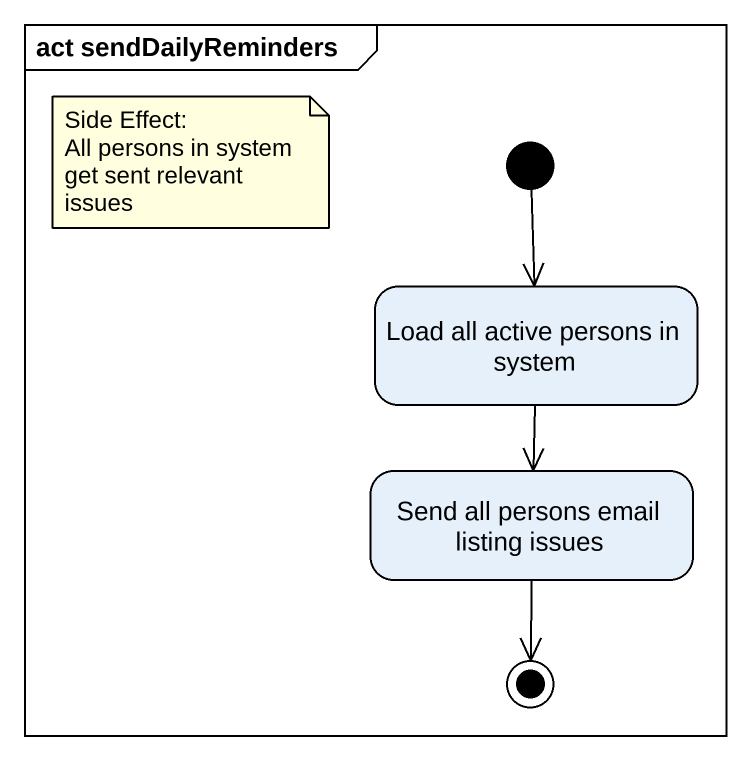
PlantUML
@startuml
mainframe act sendDailyReminders
hide empty description
state "Load all active persons in system" as Load_all_active_persons_in
state "Send all persons email listing issues" as Send_all_persons_email
[*] --> Load_all_active_persons_in
Load_all_active_persons_in --> Send_all_persons_email
Send_all_persons_email --> [*]
note as N1
  Side Effect:
  All persons in system get sent relevant issues
end note
@enduml
